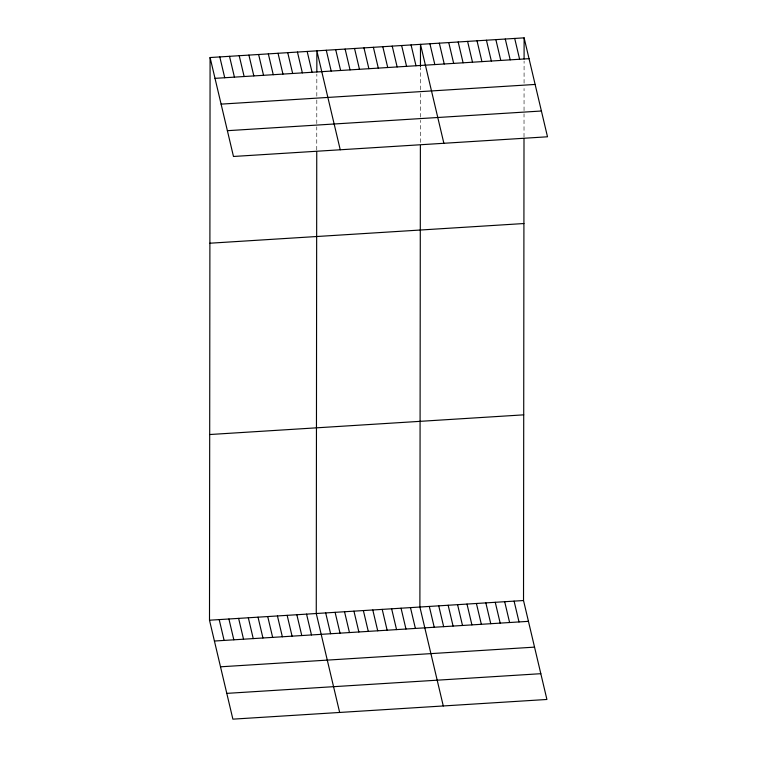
<?xml version="1.0" encoding="UTF-8"?>
<svg xmlns="http://www.w3.org/2000/svg" width="757" height="757" viewBox="0 0 757 757"><rect width="100%" height="100%" fill="white"/><g stroke="black" fill="none" stroke-linecap="round" stroke-linejoin="round"><path stroke-width="0.57" stroke-dasharray="3.79 2.84" d="M316.757 150.009L316.776 126.797M316.786 123.637L316.814 97.265M316.814 96.205L316.833 74.054M420.381 142.458L420.409 120.306M420.409 117.146L420.438 90.764M420.438 89.714L420.466 67.553M524.014 137.026L524.033 113.815M524.043 110.645L524.062 88.493M524.071 83.213L524.09 61.062"/><path stroke-width="1.14" d="M524.005 139.137L523.522 600.528L546.914 699.468L232.882 719.15L209.5 620.21L210.086 57.532L524.118 37.85L547.5 136.79L233.478 156.472L210.086 57.532M316.748 152.119L316.265 613.52L339.656 712.46M316.833 71.943L316.861 50.842L340.243 149.772M420.381 145.628L419.889 607.029L443.28 705.969M420.466 66.502L420.485 44.341L443.876 143.281M524.09 58.951L524.118 37.85M215.007 78.35L529.039 58.668M221.101 104.125L535.133 84.443M227.384 130.687L541.406 111.005M209.897 243.215L523.92 223.533M209.689 434.527L523.721 414.845M209.5 620.21L523.522 600.528M214.42 641.028L528.443 621.346M220.514 666.803L534.537 647.131M226.788 693.374L540.82 673.692M514.694 38.437L519.614 59.254M505.279 39.033L510.199 59.841M495.854 39.619L500.774 60.437M486.429 40.216L491.35 61.024M477.014 40.802L481.935 61.62M467.589 41.389L472.51 62.206M458.174 41.985L463.095 62.793M448.75 42.572L453.67 63.389M439.325 43.168L444.245 63.976M429.91 43.755L434.83 64.572M411.07 44.937L415.99 65.745M401.645 45.524L406.566 66.342M392.221 46.12L397.141 66.928M514.098 601.124L519.018 621.942M382.805 46.707L387.726 67.524M504.682 601.711L509.603 622.528M373.381 47.294L378.301 68.111M495.258 602.307L500.178 623.115M363.966 47.89L368.886 68.698M485.843 602.894L490.763 623.711M354.541 48.476L359.461 69.294M476.418 603.48L481.338 624.298M345.126 49.073L350.046 69.881M466.993 604.077L471.914 624.894M335.701 49.659L340.622 70.477M457.578 604.663L462.499 625.481M326.276 50.246L331.197 71.063M448.153 605.259L453.074 626.067M438.738 605.846L443.659 626.664M307.153 51.448L312.073 72.265M429.314 606.433L434.234 627.25M297.444 52.053L302.365 72.871M287.736 52.668L292.656 73.476M410.474 607.616L415.394 628.433M278.037 53.274L282.957 74.091M401.049 608.212L405.97 629.02M268.328 53.879L273.249 74.697M391.634 608.798L396.554 629.616M258.62 54.485L263.54 75.303M382.209 609.385L387.13 630.202M248.911 55.1L253.832 75.908M372.794 609.981L377.715 630.789M239.212 55.706L244.133 76.523M363.369 610.568L368.29 631.385M229.503 56.311L234.424 77.129M353.945 611.164L358.865 631.972M219.795 56.926L224.715 77.734M344.53 611.751L349.45 632.568M335.105 612.337L340.025 633.155M325.69 612.933L330.61 633.741M306.557 614.126L311.477 634.943M296.848 614.741L301.769 635.549M287.149 615.346L292.07 636.164M277.44 615.952L282.361 636.769M267.732 616.567L272.652 637.375M258.023 617.173L262.944 637.99M248.324 617.778L253.245 638.596M238.616 618.384L243.536 639.201M228.907 618.999L233.828 639.807M219.199 619.605L224.119 640.422"/></g></svg>
